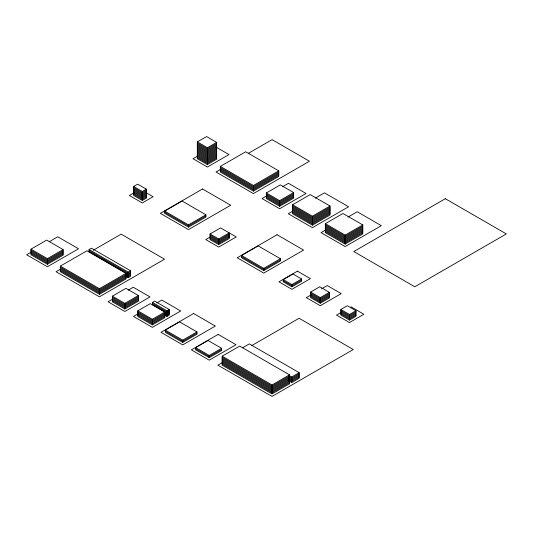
<?xml version="1.0" encoding="UTF-8"?>
<svg xmlns="http://www.w3.org/2000/svg" width="533" height="533" viewBox="0 0 533 533"><rect width="100%" height="100%" fill="white"/><g stroke="black" fill="none" stroke-linecap="round" stroke-linejoin="round"><path stroke-width="0.8" d="M197.323 141.905L206.571 136.568L216.638 142.384L216.638 159.2L207.39 164.537L197.323 158.727L197.323 141.905L207.39 147.721L216.638 142.384M133.67 186.503L137.714 184.165L146.348 189.148L146.348 198.123L142.298 200.455L133.67 195.471L133.67 186.503L142.298 191.487L146.348 189.148M30.967 249.164L46.684 240.09L63.121 249.577L63.121 255.18L47.404 264.261L30.967 254.767L30.967 249.164L47.404 258.652L63.121 249.577M216.638 143.504L207.39 148.84L197.323 143.031M216.638 144.623L207.39 149.96L197.323 144.15M30.894 252.316L26.65 254.767L47.404 266.753L78.531 248.778L57.777 236.799L49.289 241.702M134.389 192.566L129.352 195.471L142.298 202.946L153.091 196.717L146.615 192.979M197.323 156.236L193.006 158.727L207.39 167.029L228.97 154.57L216.018 147.095M216.638 145.742L207.39 151.086L197.323 145.269M216.638 146.868L207.39 152.205L197.323 146.388M216.638 147.987L207.39 153.324L197.323 147.514M216.638 149.107L207.39 154.45L197.323 148.634M146.348 190.274L142.298 192.606L133.67 187.623M216.638 150.233L207.39 155.569L197.323 149.753M146.348 191.394L142.298 193.726L133.67 188.749M216.638 151.352L207.39 156.689L197.323 150.879M146.348 192.513L142.298 194.851L133.67 189.868M216.638 152.471L207.39 157.808L197.323 151.998M146.348 193.632L142.298 195.971L133.67 190.987M216.638 153.591L207.39 158.934L197.323 153.118M146.348 194.758L142.298 197.09L133.67 192.107M216.638 154.717L207.39 160.053L197.323 154.237M146.348 195.877L142.298 198.216L133.67 193.232M216.638 155.836L207.39 161.173L197.323 155.363M146.348 196.997L142.298 199.335L133.67 194.352M216.638 156.955L207.39 162.298L197.323 156.482M216.638 158.074L207.39 163.418L197.323 157.601M63.121 250.697L47.404 259.771L30.967 250.283M63.121 251.823L47.404 260.897L30.967 251.403M63.121 252.942L47.404 262.016L30.967 252.529M63.121 254.061L47.404 263.135L30.967 253.648M220.336 166.409L245.686 151.772L278.746 170.853L278.746 176.463L253.395 191.094L220.336 172.012L220.336 166.409L253.395 185.491L278.746 170.853M220.336 169.521L216.018 172.012L253.395 193.586L309.453 161.226L272.077 139.646L248.365 153.337M60.349 266.127L86.932 250.776L126.021 273.349L126.021 278.952L99.438 294.303L60.349 271.73L60.349 266.127L99.438 288.693L126.021 273.349M130.512 272.996L128.18 274.342L89.091 251.776L89.091 249.531L91.423 248.185L130.512 270.751L130.512 276.361L128.18 277.706L125.335 276.067M60.322 269.252L56.032 271.73L99.438 296.794L164.544 259.205L121.138 234.147L93.235 250.257M164.657 211.121L182.099 201.048L205.918 214.799L205.918 217.038L188.469 227.111L164.657 213.36L164.657 211.121L188.469 224.873L205.918 214.799M278.746 171.979L253.395 186.61L220.336 167.529M278.746 173.098L253.395 187.736L220.336 168.648M205.918 215.918L188.469 225.992L164.657 212.241M278.746 174.218L253.395 188.855L220.336 169.767M278.746 175.337L253.395 189.975L220.336 170.893M89.091 249.531L128.18 272.103L130.512 270.751M266.34 192.966L280.338 184.884L293.643 192.56L293.643 198.169L279.638 206.251L266.34 198.569L266.34 192.966L279.638 200.648L293.643 192.56M126.021 274.468L99.438 289.819L60.349 267.246M130.512 271.877L128.18 273.222L89.091 250.657M126.021 275.588L99.438 290.938L60.349 268.372M126.021 276.714L99.438 292.057L60.349 269.491M130.512 274.115L128.18 275.468L125.335 273.822M267.026 195.684L262.023 198.569L279.638 208.743L306.069 193.486L288.453 183.312L282.737 186.61M126.021 277.833L99.438 293.177L60.349 270.611M130.512 275.241L128.18 276.587L125.335 274.948M210.075 233.98L218.71 238.964L229.223 232.888L229.223 238.498L218.71 244.567L210.075 239.584L210.075 233.98L220.595 227.904L236.239 236.938L218.71 247.059L205.758 239.584L209.969 237.158M112.383 296.168L125.935 288.346L138.407 295.542L138.407 301.145L124.849 308.973L112.383 301.778L112.383 296.168L124.849 303.37L138.407 295.542M293.643 193.686L279.638 201.767L266.34 194.085M112.383 299.286L108.066 301.778L124.849 311.465L150.026 296.928L133.243 287.24L128.206 290.145M293.643 194.805L279.638 202.886L266.34 195.205M293.643 195.924L279.638 204.006L266.34 196.331M229.223 234.014L218.71 240.083L210.075 235.1M293.643 197.05L279.638 205.132L266.34 197.45M229.223 235.133L218.71 241.202L210.075 236.219M229.223 236.252L218.71 242.328L210.075 237.345M229.223 237.372L218.71 243.448L210.075 238.464M292.59 204.759L310.213 194.578L330.02 206.018L330.02 214.986L312.398 225.159L292.59 213.726L292.59 204.759L312.398 216.191L330.02 206.018M138.407 296.661L124.849 304.49L112.383 297.287M138.407 297.78L124.849 305.609L112.383 298.413M138.407 298.906L124.849 306.728L112.383 299.533M138.407 300.026L124.849 307.854L112.383 300.652M292.53 211.268L288.273 213.726L312.398 227.651L348.582 206.764L324.457 192.833L315.236 198.156M137.794 310.839L150.253 303.65L164.83 312.065L164.83 317.675L152.371 324.864L137.794 316.449L137.794 310.839L152.371 319.26L164.83 312.065M169.221 311.772L166.989 313.064L152.411 304.649L152.411 302.404L154.643 301.112L169.221 309.533L169.221 315.136L166.989 316.429L164.211 314.823M138.44 313.584L133.483 316.449L152.371 327.355L180.714 310.992L161.819 300.086L156.862 302.951M241.536 255.507L258.179 245.9L280.418 258.732L280.418 260.977L263.775 270.584L241.536 257.752L241.536 255.507L263.775 268.346L280.418 258.732M330.02 207.137L312.398 217.311L292.59 205.878M330.02 208.256L312.398 218.437L292.59 206.997M330.02 209.376L312.398 219.556L292.59 208.117M330.02 210.502L312.398 220.675L292.59 209.242M330.02 211.621L312.398 221.801L292.59 210.362M330.02 212.74L312.398 222.921L292.59 211.481M330.02 213.866L312.398 224.04L292.59 212.607M152.411 302.404L166.989 310.819L169.221 309.533M164.83 313.191L152.371 320.38L137.794 311.965M169.221 310.652L166.989 311.945L152.411 303.524M164.83 314.31L152.371 321.499L137.794 313.084M164.83 315.429L152.371 322.618L137.794 314.204M169.221 312.891L166.989 314.184L164.211 312.578M325.343 223.667L342.966 213.486L362.78 224.926L362.78 233.894L345.151 244.074L325.343 232.635L325.343 223.667L345.151 235.1L362.78 224.926M164.83 316.549L152.371 323.744L137.794 315.323M169.221 314.017L166.989 315.303L164.211 313.704M325.283 230.176L321.026 232.635L345.151 246.566L381.335 225.672L357.21 211.748L347.989 217.071M280.418 259.857L263.775 269.465L241.536 256.626M165.317 330.094L179.554 321.879L196.97 331.932L196.97 334.171L182.732 342.393L165.317 332.339L165.317 330.094L182.732 340.147L196.97 331.932M362.78 226.045L345.151 236.226L325.343 224.786M362.78 227.165L345.151 237.345L325.343 225.912M362.78 228.291L345.151 238.464L325.343 227.031M362.78 229.41L345.151 239.59L325.343 228.151M362.78 230.529L345.151 240.709L325.343 229.27M362.78 231.655L345.151 241.829L325.343 230.396M362.78 232.774L345.151 242.948L325.343 231.515M283.263 279.598L292.977 273.995L301.605 278.972L301.605 281.217L291.897 286.821L283.263 281.837L283.263 279.598L291.897 284.582L301.605 278.972M196.97 333.052L182.732 341.273L165.317 331.22M301.605 280.098L291.897 285.701L283.263 280.718M195.678 347.623L208.05 340.487L221.601 348.309L221.601 350.547L209.229 357.69L195.678 349.868L195.678 347.623L209.229 355.451L221.601 348.309M310.632 292.037L319.727 286.787L329.374 292.357L329.374 297.96L320.28 303.21L310.632 297.641L310.632 292.037L320.28 297.607L329.374 292.357M311.205 294.822L306.315 297.641L320.28 305.702L341.227 293.61L327.262 285.548L321.679 288.773M221.601 349.428L209.229 356.57L195.678 348.742M329.374 293.476L320.28 298.727L310.632 293.157M222.181 356.197L239.69 346.084L289.532 374.859L289.532 383.827L272.017 393.94L222.181 365.165L222.181 356.197L272.017 384.973L289.532 374.859M329.374 294.596L320.28 299.852L310.632 294.276M329.374 295.722L320.28 300.972L310.632 295.402M329.374 296.841L320.28 302.091L310.632 296.521M242.528 347.809L249.324 343.885L299.166 372.66L299.166 378.27L291.691 382.581L288.846 380.942M222.174 362.673L217.864 365.165L272.017 396.432L353.252 349.528L299.1 318.261L251.649 345.657M340.853 309.486L347.329 305.749L355.957 310.732L355.957 316.336L349.488 320.073L340.853 315.09L340.853 309.486L349.488 314.47L355.957 310.732M341.573 312.185L336.543 315.09L349.488 322.565L363.872 314.257L350.927 306.788M355.957 311.852L349.488 315.589L340.853 310.606M355.957 312.971L349.488 316.709L340.853 311.725M355.957 314.097L349.488 317.828L340.853 312.851M355.957 315.216L349.488 318.954L340.853 313.97M289.532 375.978L272.017 386.092L222.181 357.317M289.532 377.104L272.017 387.211L222.181 358.436M289.532 378.223L272.017 388.337L222.181 359.562M288.846 375.332L291.691 376.978L299.166 372.66M289.532 379.343L272.017 389.456L222.181 360.681M299.166 373.786L291.691 378.097L288.846 376.451M289.532 380.469L272.017 390.576L222.181 361.8M299.166 374.906L291.691 379.223L288.846 377.577M289.532 381.588L272.017 391.695L222.181 362.92M299.166 376.025L291.691 380.342L288.846 378.697M289.532 382.707L272.017 392.821L222.181 364.046M299.166 377.151L291.691 381.461L288.846 379.816M349.488 314.47L349.488 320.073M345.151 235.1L345.151 244.074M320.28 297.607L320.28 303.21M312.398 216.191L312.398 225.159M291.897 284.582L291.897 286.821M291.691 376.978L291.691 382.581M279.638 200.648L279.638 206.251M272.017 384.973L272.017 393.94M263.775 268.346L263.775 270.584M253.395 185.491L253.395 191.094M218.71 238.964L218.71 244.567M209.229 355.451L209.229 357.69M207.39 147.721L207.39 164.537M188.469 224.873L188.469 227.111M182.732 340.147L182.732 342.393M166.989 310.819L166.989 316.429M152.371 319.26L152.371 324.864M142.298 191.487L142.298 200.455M128.18 272.103L128.18 277.706M124.849 303.37L124.849 308.973M99.438 288.693L99.438 294.303M47.404 258.652L47.404 264.261M202.54 188.995L160.34 213.36L188.469 229.603L230.669 205.238L202.54 188.995M277.047 234.753L237.218 257.752L263.775 273.076L303.597 250.084L277.047 234.753M193.599 313.517L161.006 332.339L182.732 344.884L215.332 326.063L193.599 313.517M297.441 271.164L278.946 281.837L291.897 289.312L310.386 278.639L297.441 271.164M445.322 198.696L353.779 251.549L414.807 286.781L506.35 233.927L445.322 198.696M218.164 334.391L191.367 349.868L209.229 360.181L236.032 344.711L218.164 334.391"/></g></svg>
